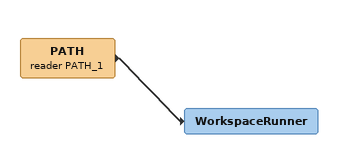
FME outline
PATH (reader PATH_1)
    -> WorkspaceRunner
WorkspaceRunner
